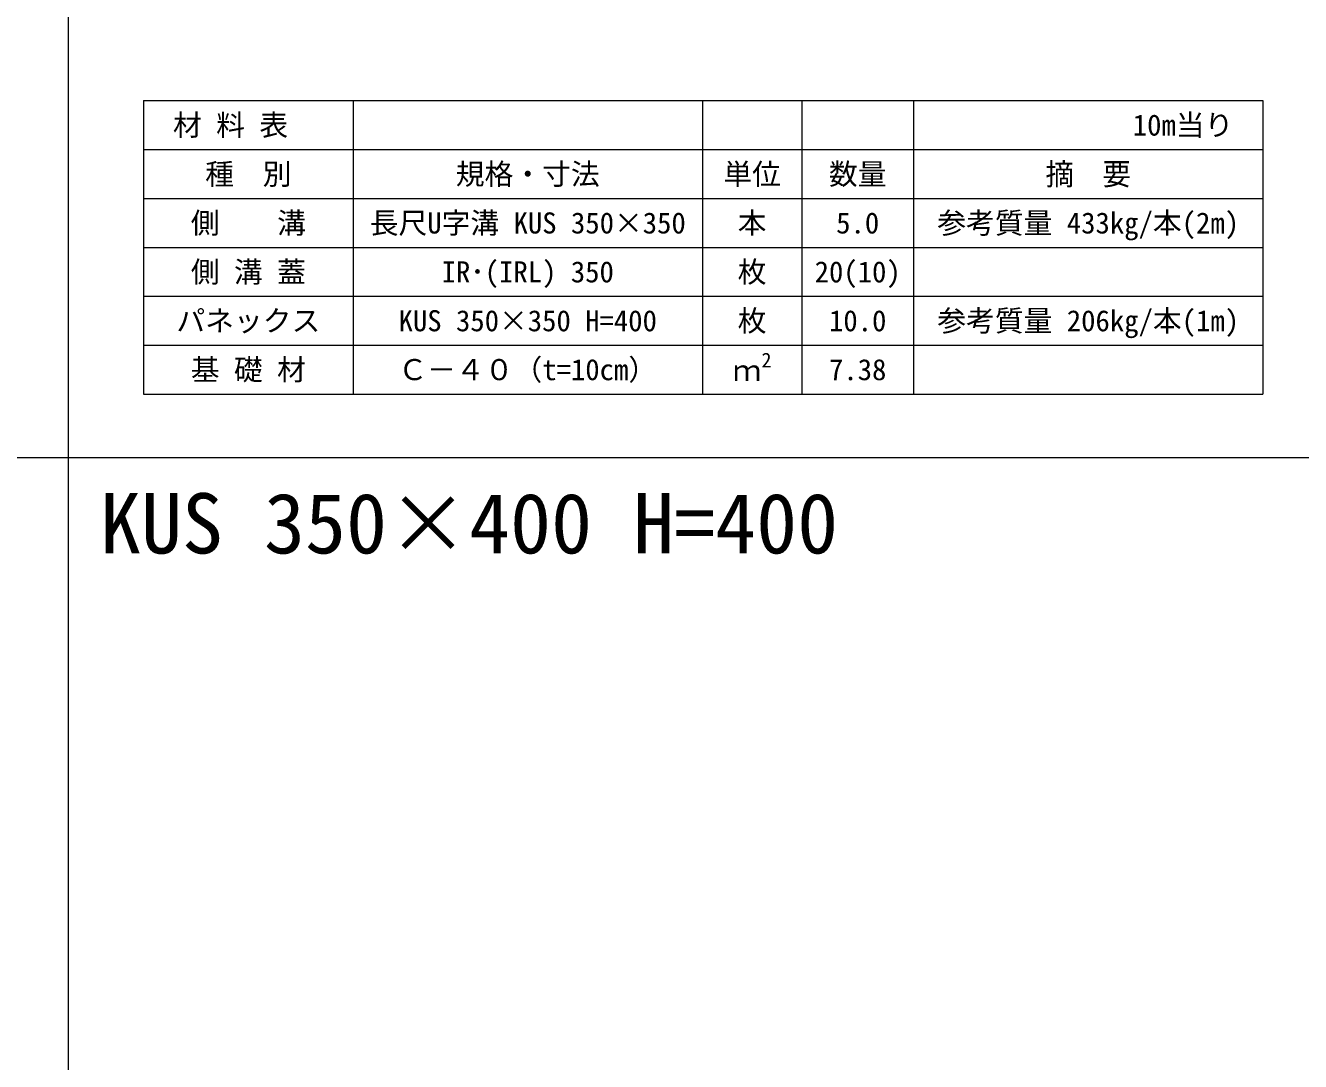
# Model space of a CAD drawing. Units: millimetres at full size, sheet at 1:40; details may follow other scales. Extents: x 206103 to 244503, y 883348 to 903496.
# Drawn here: x 209236 to 211244, y 892097 to 893729 of the extents above; entities that cross this region are included whole.
import ezdxf
from ezdxf.enums import TextEntityAlignment as Align

# ---------------------------------------------------------------- set-up
doc = ezdxf.new("R2010")
doc.units = ezdxf.units.MM
doc.header["$LTSCALE"] = 40
for name, color, linetype, lineweight in [('Defpoints_3', 8, 'Continuous', 0), ('図枠', 5, 'Continuous', 13), ('寸法・材料表', 7, 'Continuous', 13)]:
    doc.layers.add(name, color=color, linetype=linetype, lineweight=lineweight)
doc.layers.add('文字', color=7, linetype='Continuous')
doc.styles.add('ＭＳ ゴシック', font='')
doc.styles.add('ＭＳ Ｐゴシック', font='')
doc.styles.get('ＭＳ ゴシック').set_extended_font_data('MS Gothic')
doc.styles.get('ＭＳ Ｐゴシック').set_extended_font_data('MS PGothic')

msp = doc.modelspace()

# ---------------------------------------------------------------- linework, layer by layer
at = {"layer": 'Defpoints_3'}
for p, q in [((209421.89, 893610.77), (211184.53, 893610.77)), ((209421.89, 893610.77), (209421.89, 893533.33)), ((209751.89, 893610.77), (209751.89, 893533.33)), ((210301.89, 893610.77), (210301.89, 893533.33)), ((210458.53, 893610.77), (210458.53, 893533.33)), ((210634.53, 893610.77), (210634.53, 893533.33)), ((211184.53, 893610.77), (211184.53, 893533.33))]:
    msp.add_line(p, q, dxfattribs=at)
at = {"layer": '図枠'}
for p, q in [((209303.21, 903148.33), (209303.21, 883448.33)), ((206103.21, 893048.33), (223303.21, 893048.33))]:
    msp.add_line(p, q, dxfattribs=at)
at = {"layer": '寸法・材料表'}
for p, q in [((209421.89, 893533.33), (211184.53, 893533.33)), ((209421.89, 893533.33), (209421.89, 893148.33)), ((209751.89, 893533.33), (209751.89, 893148.33)), ((210301.89, 893533.33), (210301.89, 893148.33)), ((210458.53, 893533.33), (210458.53, 893148.33)), ((210634.53, 893533.33), (210634.53, 893148.33)), ((211184.53, 893533.33), (211184.53, 893148.33)), ((209421.89, 893456.33), (211184.53, 893456.33)), ((209421.89, 893379.33), (211184.53, 893379.33)), ((209421.89, 893302.33), (211184.53, 893302.33)), ((209421.89, 893225.33), (211184.53, 893225.33)), ((209421.89, 893148.33), (211184.53, 893148.33))]:
    msp.add_line(p, q, dxfattribs=at)

# ---------------------------------------------------------------- texts
at = {"layer": '寸法・材料表', "style": 'ＭＳ ゴシック'}
msp.add_text('\u3000材 料 表', height=33.23, dxfattribs=at).set_placement((209422.94, 893572.05), align=Align.MIDDLE_LEFT)
msp.add_text('10m当り\u3000', height=33.23, dxfattribs=at).set_placement((211183.47, 893572.05), align=Align.MIDDLE_RIGHT)
for s, p in [('種\u3000別', (209586.89, 893494.83)), ('規格・寸法', (210026.89, 893494.83)), ('単位', (210380.21, 893494.83)), ('数量', (210546.53, 893494.83)), ('側\u3000\u3000溝', (209586.89, 893417.83)), ('長尺U字溝 KUS 350×350', (210026.89, 893417.83)), ('本', (210380.21, 893417.83)), ('5.0', (210546.53, 893417.83)), ('参考質量 433kg/本(2m)', (210909.53, 893417.83)), ('側 溝 蓋', (209586.89, 893340.83)), ('IR･(IRL) 350', (210026.89, 893340.83)), ('枚', (210380.21, 893340.83)), ('20(10)', (210546.53, 893340.83)), ('パネックス', (209586.89, 893263.83)), ('KUS 350×350 H=400', (210026.89, 893263.83)), ('枚', (210380.21, 893263.83)), ('10.0', (210546.53, 893263.83)), ('参考質量 206kg/本(1m)', (210909.53, 893263.83)), ('基 礎 材', (209586.89, 893186.83)), ('Ｃ－４０（t=10cm）', (210026.89, 893186.83)), ('7.38', (210546.53, 893186.83))]:
    msp.add_text(s, height=33.23, dxfattribs=at).set_placement(p, align=Align.MIDDLE_CENTER)
at = {"layer": '寸法・材料表', "style": 'ＭＳ Ｐゴシック', "width": 0.95}
msp.add_text('摘\u3000要', height=34.64, dxfattribs=at).set_placement((210909.53, 893494.83), align=Align.MIDDLE_CENTER)
at = {"layer": '寸法・材料表', "style": 'ＭＳ ゴシック'}
for s, height, p in [('2', 23.26, (210394.94, 893183.22)), ('ｍ', 33.23, (210349.61, 893158.72))]:
    msp.add_text(s, height=height, dxfattribs=at).set_placement(p, align=Align.BOTTOM_LEFT)
at = {"layer": '文字', "style": 'ＭＳ ゴシック'}
msp.add_text('KUS 350×400 H=400', height=94.94, dxfattribs=at).set_placement((209353.21, 892868.83), align=Align.BOTTOM_LEFT)

doc.saveas('drawing.dxf')
